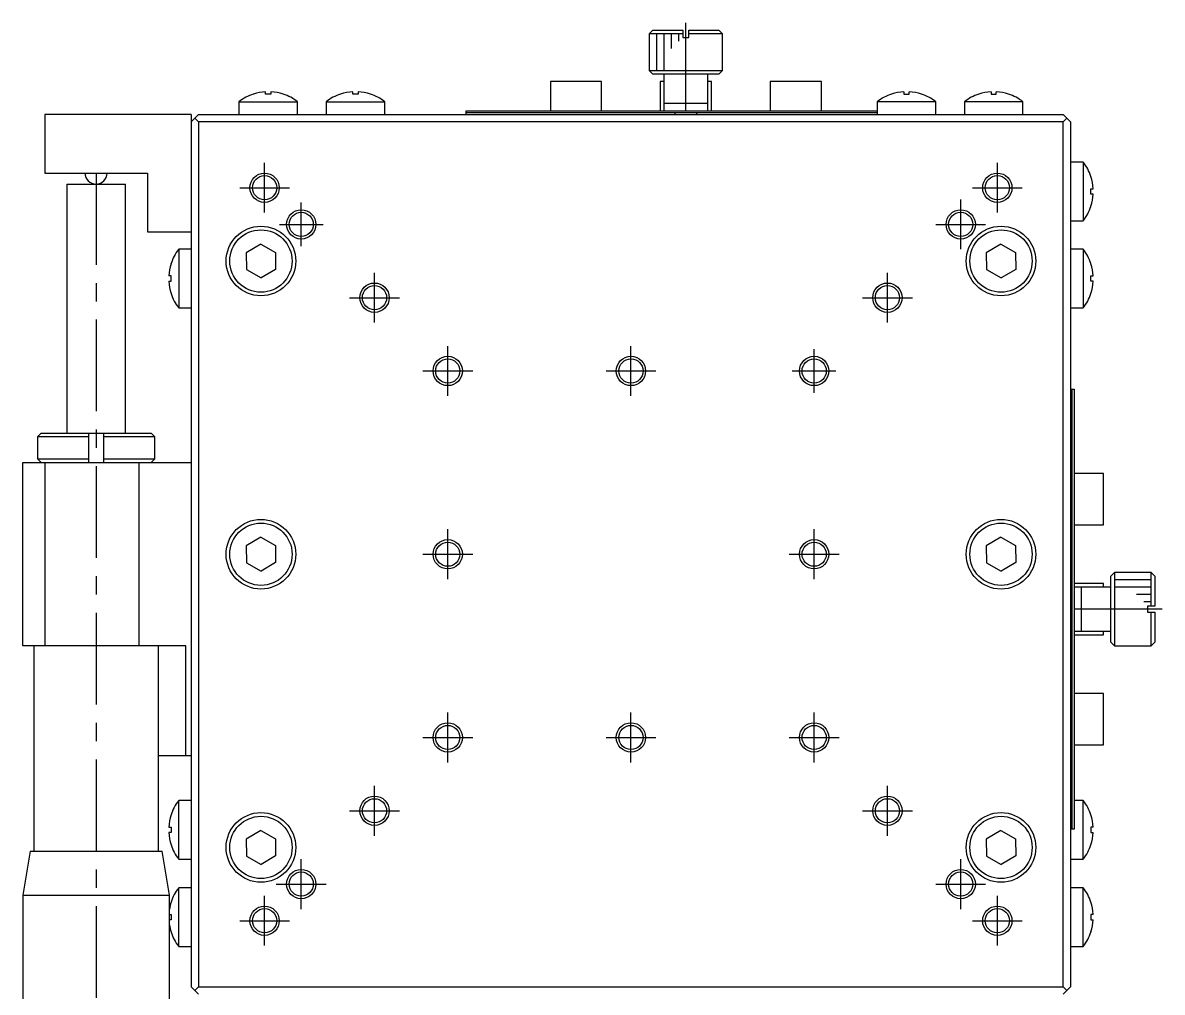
# Model space of a CAD drawing. Extents: x -367 to 375, y 8 to 432.
# Drawn here: x -167.2 to -11.7, y 204.7 to 336.9 of the extents above; entities that cross this region are included whole.
import ezdxf

# ---------------------------------------------------------------- set-up
doc = ezdxf.new("R2010")
doc.units = 0
doc.header["$LTSCALE"] = 10
doc.linetypes.add('CENTER', pattern=[2, 1.25, -0.25, 0.25, -0.25])
doc.layers.get('0').update_dxf_attribs({"linetype": 'CONTINUOUS'})
doc.layers.add('CENTER', color=1, linetype='CENTER')

msp = doc.modelspace()

# ---------------------------------------------------------------- linework, layer by layer
at = {"color": 7, "linetype": 'CONTINUOUS'}
for p, q in [((-81.183655, 335.939612), (-81.683655, 335.439612)), ((-81.183655, 335.939612), (-77.083655, 335.939612)), ((-77.083655, 335.939612), (-77.083655, 334.939612)), ((-76.283655, 335.939612), (-72.183655, 335.939612)), ((-76.283655, 334.939612), (-76.283655, 335.939612)), ((-71.683655, 335.439612), (-72.183655, 335.939612)), ((-77.083655, 335.439612), (-81.683655, 335.439612)), ((-81.683655, 335.439612), (-81.683655, 330.439612)), ((-77.083655, 334.939612), (-76.283655, 334.939612)), ((-71.683655, 335.439612), (-76.283655, 335.439612)), ((-71.683655, 330.439612), (-71.683655, 335.439612)), ((-81.683655, 330.439612), (-71.683655, 330.439612)), ((-81.683655, 330.439612), (-81.183655, 329.939612)), ((-72.183655, 329.939612), (-81.183655, 329.939612)), ((-79.683655, 329.939612), (-79.683655, 324.939612)), ((-73.683655, 324.939612), (-73.683655, 329.939612)), ((-72.183655, 329.939612), (-71.683655, 330.439612)), ((-95.183655, 328.939612), (-95.183655, 324.939612)), ((-88.183655, 328.939612), (-95.183655, 328.939612)), ((-88.183655, 324.939612), (-88.183655, 328.939612)), ((-80.183655, 328.939612), (-80.183655, 324.939612)), ((-79.683655, 328.939612), (-80.183655, 328.939612)), ((-73.183655, 328.939612), (-73.683655, 328.939612)), ((-73.183655, 324.939612), (-73.183655, 328.939612)), ((-65.183655, 328.939612), (-65.183655, 324.939612)), ((-58.183655, 328.939612), (-65.183655, 328.939612)), ((-58.183655, 324.939612), (-58.183655, 328.939612)), ((-135.719085, 327.202195), (-135.723499, 327.211244)), ((-134.043655, 327.202195), (-134.043655, 327.519643)), ((-133.323655, 327.202195), (-134.043655, 327.202195)), ((-133.323655, 327.519643), (-133.323655, 327.202195)), ((-131.643811, 327.211244), (-131.648224, 327.202195)), ((-123.819085, 327.202195), (-123.823499, 327.211244)), ((-122.143655, 327.202195), (-122.143655, 327.519643)), ((-121.423655, 327.202195), (-122.143655, 327.202195)), ((-121.423655, 327.519643), (-121.423655, 327.202195)), ((-119.743811, 327.211244), (-119.748224, 327.202195)), ((-48.623499, 327.211244), (-48.619085, 327.202195)), ((-46.943655, 327.519643), (-46.943655, 327.202195)), ((-46.943655, 327.202195), (-46.223655, 327.202195)), ((-46.223655, 327.202195), (-46.223655, 327.519643)), ((-44.548224, 327.202195), (-44.543811, 327.211244)), ((-36.723499, 327.211244), (-36.719085, 327.202195)), ((-35.043655, 327.519643), (-35.043655, 327.202195)), ((-35.043655, 327.202195), (-34.323655, 327.202195)), ((-34.323655, 327.202195), (-34.323655, 327.519643)), ((-32.648224, 327.202195), (-32.643811, 327.211244)), ((-137.683655, 326.163088), (-129.683655, 326.163088)), ((-137.683655, 326.163088), (-137.683655, 324.439612)), ((-129.683655, 324.439612), (-129.683655, 326.163088)), ((-125.783655, 326.163088), (-125.783655, 324.439612)), ((-125.783655, 326.163088), (-117.783655, 326.163088)), ((-117.783655, 324.439612), (-117.783655, 326.163088)), ((-73.683655, 325.939612), (-79.683655, 325.939612)), ((-50.583655, 326.163088), (-50.583655, 324.439612)), ((-42.583655, 326.163088), (-50.583655, 326.163088)), ((-42.583655, 324.439612), (-42.583655, 326.163088)), ((-30.683655, 326.163088), (-38.683655, 326.163088)), ((-38.683655, 326.163088), (-38.683655, 324.439612)), ((-30.683655, 324.439612), (-30.683655, 326.163088)), ((-144.183655, 324.439612), (-164.183655, 324.439612)), ((-164.183655, 324.439612), (-164.183655, 316.439612)), ((-144.183655, 324.439612), (-144.183655, 205.439612)), ((-144.183655, 323.439612), (-143.183655, 324.439612)), ((-143.183655, 323.439612), (-143.683655, 323.939612)), ((-143.183655, 324.439612), (-25.183655, 324.439612)), ((-106.683655, 324.939612), (-50.583655, 324.939612)), ((-106.683655, 324.439612), (-106.683655, 324.939612)), ((-50.583655, 324.639612), (-106.683655, 324.639612)), ((-78.183655, 324.639612), (-78.183655, 324.439632)), ((-75.183655, 324.439632), (-75.183655, 324.639612)), ((-25.183655, 324.439612), (-24.183655, 323.439612)), ((-24.683655, 323.939612), (-25.183655, 323.439612)), ((-143.183655, 323.439612), (-143.183655, 205.439612)), ((-25.183655, 323.439612), (-143.183655, 323.439612)), ((-25.183655, 205.439612), (-25.183655, 323.439612)), ((-24.183655, 323.439612), (-24.183655, 205.439612)), ((-22.460179, 317.939612), (-24.183655, 317.939612)), ((-22.460179, 317.939612), (-22.460179, 309.939612)), ((-164.183655, 316.439612), (-150.183655, 316.439612)), ((-150.183655, 316.439612), (-150.183655, 308.439612)), ((-21.421072, 315.975043), (-21.412023, 315.979456)), ((-161.183655, 314.939612), (-161.183655, 280.939612)), ((-161.183655, 314.939612), (-153.183655, 314.939612)), ((-153.183655, 280.939612), (-153.183655, 314.939612)), ((-21.421072, 314.299612), (-21.103624, 314.299612)), ((-21.421072, 313.579612), (-21.421072, 314.299612)), ((-21.103624, 313.579612), (-21.421072, 313.579612)), ((-21.412023, 311.899768), (-21.421072, 311.904182)), ((-24.183655, 309.939612), (-22.460179, 309.939612)), ((-150.183655, 308.439612), (-144.183655, 308.439612)), ((-134.70457, 306.748919), (-136.69403, 305.576152)), ((-134.70457, 306.748919), (-132.694194, 305.612379)), ((-33.70457, 306.748919), (-35.69403, 305.576152)), ((-33.70457, 306.748919), (-31.694194, 305.612379)), ((-144.183655, 306.039612), (-145.90713, 306.039612)), ((-145.90713, 306.039612), (-145.90713, 298.039612)), ((-136.69403, 305.576152), (-136.673115, 303.266846)), ((-132.694194, 305.612379), (-132.673279, 303.303072)), ((-35.69403, 305.576152), (-35.673115, 303.266846)), ((-31.694194, 305.612379), (-31.673279, 303.303072)), ((-22.460179, 306.039612), (-24.183655, 306.039612)), ((-22.460179, 306.039612), (-22.460179, 298.039612)), ((-146.946237, 304.075043), (-146.955286, 304.079456)), ((-136.673115, 303.266846), (-134.662739, 302.130306)), ((-132.673279, 303.303072), (-134.662739, 302.130306)), ((-35.673115, 303.266846), (-33.662739, 302.130306)), ((-31.673279, 303.303072), (-33.662739, 302.130306)), ((-21.421072, 304.075043), (-21.412023, 304.079456)), ((-146.946237, 302.399612), (-147.263686, 302.399612)), ((-147.263686, 301.679612), (-146.946237, 301.679612)), ((-146.946237, 301.679612), (-146.946237, 302.399612)), ((-21.421072, 302.399612), (-21.103624, 302.399612)), ((-21.421072, 301.679612), (-21.421072, 302.399612)), ((-21.103624, 301.679612), (-21.421072, 301.679612)), ((-146.955286, 299.999768), (-146.946237, 300.004182)), ((-21.412023, 299.999768), (-21.421072, 300.004182)), ((-145.90713, 298.039612), (-144.183655, 298.039612)), ((-24.183655, 298.039612), (-22.460179, 298.039612)), ((-24.183655, 286.939612), (-23.683655, 286.939612)), ((-23.983655, 226.939612), (-23.983655, 286.939612)), ((-23.683655, 286.939612), (-23.683655, 226.939612)), ((-164.683655, 280.939612), (-165.183655, 280.439612)), ((-158.183655, 280.439612), (-165.183655, 280.439612)), ((-165.183655, 280.439612), (-165.183655, 277.439612)), ((-164.683655, 280.939612), (-149.683655, 280.939612)), ((-158.183655, 276.939612), (-158.183655, 280.939612)), ((-156.183655, 280.939612), (-156.183655, 276.939612)), ((-149.183655, 280.439612), (-156.183655, 280.439612)), ((-149.183655, 280.439612), (-149.683655, 280.939612)), ((-149.183655, 277.439612), (-149.183655, 280.439612)), ((-167.183655, 251.939612), (-167.183655, 276.939612)), ((-167.183655, 276.939612), (-144.183655, 276.939612)), ((-165.183655, 277.439612), (-158.183655, 277.439612)), ((-165.183655, 277.439612), (-164.683655, 276.939612)), ((-164.183655, 276.939612), (-164.183655, 251.939612)), ((-156.183655, 277.439612), (-149.183655, 277.439612)), ((-151.281074, 251.939612), (-151.281074, 276.939612)), ((-149.683655, 276.939612), (-149.183655, 277.439612)), ((-19.683655, 275.439612), (-23.683655, 275.439612)), ((-19.683655, 268.439612), (-19.683655, 275.439612)), ((-23.683655, 268.439612), (-19.683655, 268.439612)), ((-134.70457, 266.748919), (-136.69403, 265.576152)), ((-134.70457, 266.748919), (-132.694194, 265.612379)), ((-33.70457, 266.748919), (-35.69403, 265.576152)), ((-33.70457, 266.748919), (-31.694194, 265.612379)), ((-136.69403, 265.576152), (-136.673115, 263.266846)), ((-132.694194, 265.612379), (-132.673279, 263.303072)), ((-35.69403, 265.576152), (-35.673115, 263.266846)), ((-31.694194, 265.612379), (-31.673279, 263.303072)), ((-136.673115, 263.266846), (-134.662739, 262.130306)), ((-132.673279, 263.303072), (-134.662739, 262.130306)), ((-35.673115, 263.266846), (-33.662739, 262.130306)), ((-31.673279, 263.303072), (-33.662739, 262.130306)), ((-18.183655, 261.939612), (-18.683655, 261.439612)), ((-18.683655, 252.439612), (-18.683655, 261.439612)), ((-18.183655, 261.939612), (-18.183655, 251.939612)), ((-13.183655, 261.939612), (-18.183655, 261.939612)), ((-13.183655, 257.339612), (-13.183655, 261.939612)), ((-12.683655, 261.439612), (-13.183655, 261.939612)), ((-12.683655, 261.439612), (-12.683655, 257.339612)), ((-19.683655, 260.439612), (-23.683655, 260.439612)), ((-18.683655, 259.939612), (-23.683655, 259.939612)), ((-22.683655, 253.939612), (-22.683655, 259.939612)), ((-19.683655, 259.939612), (-19.683655, 260.439612)), ((-23.983655, 258.439612), (-24.183635, 258.439612)), ((-13.683655, 257.339612), (-13.683655, 256.539612)), ((-12.683655, 257.339612), (-13.683655, 257.339612)), ((-24.183635, 255.439612), (-23.983655, 255.439612)), ((-13.683655, 256.539612), (-12.683655, 256.539612)), ((-13.183655, 251.939612), (-13.183655, 256.539612)), ((-12.683655, 256.539612), (-12.683655, 252.439612)), ((-23.683655, 253.939612), (-18.683655, 253.939612)), ((-19.683655, 253.439612), (-19.683655, 253.939612)), ((-144.911595, 251.939612), (-167.183655, 251.939612)), ((-165.683655, 251.939612), (-165.683655, 223.939612)), ((-148.683655, 223.939612), (-148.683655, 251.939612)), ((-144.911595, 236.939612), (-144.911595, 251.939612)), ((-23.683655, 253.439612), (-19.683655, 253.439612)), ((-18.683655, 252.439612), (-18.183655, 251.939612)), ((-18.183655, 251.939612), (-13.183655, 251.939612)), ((-13.183655, 251.939612), (-12.683655, 252.439612)), ((-19.683655, 245.439612), (-23.683655, 245.439612)), ((-19.683655, 238.439612), (-19.683655, 245.439612)), ((-23.683655, 238.439612), (-19.683655, 238.439612)), ((-144.183655, 236.939612), (-148.683655, 236.939612)), ((-144.183655, 230.839612), (-145.90713, 230.839612)), ((-145.90713, 222.839612), (-145.90713, 230.839612)), ((-22.460179, 230.839612), (-23.683655, 230.839612)), ((-22.460179, 222.839612), (-22.460179, 230.839612)), ((-146.955286, 228.879456), (-146.946237, 228.875043)), ((-21.412023, 228.879456), (-21.421072, 228.875043)), ((-147.263686, 227.199612), (-146.946237, 227.199612)), ((-146.946237, 227.199612), (-146.946237, 226.479612)), ((-21.103624, 227.199612), (-21.421072, 227.199612)), ((-21.421072, 227.199612), (-21.421072, 226.479612)), ((-146.946237, 226.479612), (-147.263686, 226.479612)), ((-134.70457, 226.748919), (-136.69403, 225.576152)), ((-136.69403, 225.576152), (-136.673115, 223.266846)), ((-134.70457, 226.748919), (-132.694194, 225.612379)), ((-132.694194, 225.612379), (-132.673279, 223.303072)), ((-33.70457, 226.748919), (-35.69403, 225.576152)), ((-35.69403, 225.576152), (-35.673115, 223.266846)), ((-33.70457, 226.748919), (-31.694194, 225.612379)), ((-31.694194, 225.612379), (-31.673279, 223.303072)), ((-23.683655, 226.939612), (-24.183655, 226.939612)), ((-21.421072, 226.479612), (-21.103624, 226.479612)), ((-166.183655, 223.939612), (-167.183655, 217.939612)), ((-166.183655, 223.939612), (-148.183655, 223.939612)), ((-147.183655, 217.939612), (-148.183655, 223.939612)), ((-146.946237, 224.804182), (-146.955286, 224.799768)), ((-21.421072, 224.804182), (-21.412023, 224.799768)), ((-145.90713, 222.839612), (-144.183655, 222.839612)), ((-136.673115, 223.266846), (-134.662739, 222.130306)), ((-132.673279, 223.303072), (-134.662739, 222.130306)), ((-35.673115, 223.266846), (-33.662739, 222.130306)), ((-31.673279, 223.303072), (-33.662739, 222.130306)), ((-24.183655, 222.839612), (-22.460179, 222.839612)), ((-167.183655, 217.939612), (-147.183655, 217.939612)), ((-167.183655, 217.939612), (-167.183655, 183.939612)), ((-147.183655, 183.939612), (-147.183655, 217.939612)), ((-145.90713, 210.939612), (-145.90713, 218.939612)), ((-144.183655, 218.939612), (-145.90713, 218.939612)), ((-22.460179, 218.939612), (-24.183655, 218.939612)), ((-22.460179, 210.939612), (-22.460179, 218.939612)), ((-146.955286, 216.979456), (-146.946237, 216.975043)), ((-21.412023, 216.979456), (-21.421072, 216.975043)), ((-147.183655, 215.299612), (-146.946237, 215.299612)), ((-146.946237, 215.299612), (-146.946237, 214.579612)), ((-21.103624, 215.299612), (-21.421072, 215.299612)), ((-21.421072, 215.299612), (-21.421072, 214.579612)), ((-146.946237, 214.579612), (-147.183655, 214.579612)), ((-21.421072, 214.579612), (-21.103624, 214.579612)), ((-146.946237, 212.904182), (-146.955286, 212.899768)), ((-21.421072, 212.904182), (-21.412023, 212.899768)), ((-145.90713, 210.939612), (-144.183655, 210.939612)), ((-24.183655, 210.939612), (-22.460179, 210.939612)), ((-143.183655, 204.439612), (-144.183655, 205.439612)), ((-143.183655, 205.439612), (-143.683655, 204.939612)), ((-143.183655, 205.439612), (-25.183655, 205.439612)), ((-24.683655, 204.939612), (-25.183655, 205.439612)), ((-24.183655, 205.439612), (-25.183655, 204.439612))]:
    msp.add_line(p, q, dxfattribs=at)
at = {"color": 3, "linetype": 'CONTINUOUS'}
for p, q in [((-80.683655, 335.439612), (-80.683655, 330.439612)), ((-79.683655, 335.439612), (-79.683655, 330.439612)), ((-78.683655, 335.439612), (-78.683655, 333.439612)), ((-77.683655, 335.439612), (-77.683655, 334.439612)), ((-13.183655, 260.939612), (-18.183655, 260.939612)), ((-13.183655, 259.939612), (-18.183655, 259.939612)), ((-13.183655, 258.939612), (-15.183655, 258.939612)), ((-13.183655, 257.939612), (-14.183655, 257.939612))]:
    msp.add_line(p, q, dxfattribs=at)
for centre in [(-134.183655, 314.439612), (-34.183655, 314.439612), (-129.183655, 309.439612), (-39.183655, 309.439612), (-119.183655, 299.439612), (-49.183655, 299.439612), (-109.183655, 289.439612), (-84.183655, 289.439612), (-59.183655, 289.439612), (-109.183655, 264.439612), (-59.183655, 264.439612), (-109.183655, 239.439612), (-84.183655, 239.439612), (-59.183655, 239.439612), (-119.183655, 229.439612), (-49.183655, 229.439612), (-129.183655, 219.439612), (-39.183655, 219.439612), (-134.183655, 214.439612), (-34.183655, 214.439612)]:
    msp.add_circle(centre, 2, dxfattribs=at)
at = {"color": 7, "linetype": 'CONTINUOUS'}
for centre, radius in [((-134.183655, 314.439612), 1.65), ((-34.183655, 314.439612), 1.65), ((-129.183655, 309.439612), 1.65), ((-39.183655, 309.439612), 1.65), ((-134.683655, 304.439612), 4.75), ((-134.683655, 304.439612), 4.25), ((-33.683655, 304.439612), 4.75), ((-33.683655, 304.439612), 4.25), ((-119.183655, 299.439612), 1.65), ((-49.183655, 299.439612), 1.65), ((-109.183655, 289.439612), 1.65), ((-84.183655, 289.439612), 1.65), ((-59.183655, 289.439612), 1.65), ((-134.683655, 264.439612), 4.75), ((-33.683655, 264.439612), 4.75), ((-134.683655, 264.439612), 4.25), ((-33.683655, 264.439612), 4.25), ((-109.183655, 264.439612), 1.65), ((-59.183655, 264.439612), 1.65), ((-109.183655, 239.439612), 1.65), ((-84.183655, 239.439612), 1.65), ((-59.183655, 239.439612), 1.65), ((-119.183655, 229.439612), 1.65), ((-49.183655, 229.439612), 1.65), ((-134.683655, 224.439612), 4.75), ((-134.683655, 224.439612), 4.25), ((-33.683655, 224.439612), 4.75), ((-33.683655, 224.439612), 4.25), ((-129.183655, 219.439612), 1.65), ((-39.183655, 219.439612), 1.65), ((-134.183655, 214.439612), 1.65), ((-34.183655, 214.439612), 1.65)]:
    msp.add_circle(centre, radius, dxfattribs=at)
for centre, radius, start, end in [((-133.683655, 321.039612), 6.5, 108.289723, 127.979872), ((-133.683655, 321.039612), 6.490023, 93.179815, 108.277798), ((-133.683655, 321.039612), 6.490023, 71.722202, 86.820185), ((-133.683655, 321.039612), 6.5, 52.020128, 71.710277), ((-121.783655, 321.039612), 6.5, 108.289723, 127.979872), ((-121.783655, 321.039612), 6.490023, 93.179815, 108.277798), ((-121.783655, 321.039612), 6.490023, 71.722202, 86.820185), ((-121.783655, 321.039612), 6.5, 52.020128, 71.710277), ((-46.583655, 321.039612), 6.5, 108.289723, 127.979872), ((-46.583655, 321.039612), 6.490023, 93.179815, 108.277798), ((-46.583655, 321.039612), 6.490023, 71.722202, 86.820185), ((-46.583655, 321.039612), 6.5, 52.020128, 71.710277), ((-34.683655, 321.039612), 6.5, 108.289723, 127.979872), ((-34.683655, 321.039612), 6.490023, 93.179815, 108.277798), ((-34.683655, 321.039612), 6.490023, 71.722202, 86.820185), ((-34.683655, 321.039612), 6.5, 52.020128, 71.710277), ((-27.583655, 313.939612), 6.5, 18.289723, 37.979872), ((-157.183655, 316.439612), 1.5, 180, 0), ((-27.583655, 313.939612), 6.490023, 3.179815, 18.277798), ((-27.583655, 313.939612), 6.490023, 341.722202, 356.820185), ((-27.583655, 313.939612), 6.5, 322.020128, 341.710277), ((-140.783655, 302.039612), 6.5, 142.020128, 161.710277), ((-27.583655, 302.039612), 6.5, 18.289723, 37.979872), ((-140.783655, 302.039612), 6.490023, 161.722202, 176.820185), ((-27.583655, 302.039612), 6.490023, 3.179815, 18.277798), ((-140.783655, 302.039612), 6.490023, 183.179815, 198.277798), ((-27.583655, 302.039612), 6.490023, 341.722202, 356.820185), ((-140.783655, 302.039612), 6.5, 198.289723, 217.979872), ((-27.583655, 302.039612), 6.5, 322.020128, 341.710277), ((-140.783655, 226.839612), 6.5, 142.020128, 161.710277), ((-27.583655, 226.839612), 6.5, 18.289723, 37.979872), ((-140.783655, 226.839612), 6.490023, 161.722202, 176.820185), ((-27.583655, 226.839612), 6.490023, 3.179815, 18.277798), ((-140.783655, 226.839612), 6.490023, 183.179815, 198.277798), ((-27.583655, 226.839612), 6.490023, 341.722202, 356.820185), ((-140.783655, 226.839612), 6.5, 198.289723, 217.979872), ((-27.583655, 226.839612), 6.5, 322.020128, 341.710277), ((-140.783655, 214.939612), 6.5, 142.020128, 161.710277), ((-27.583655, 214.939612), 6.5, 18.289723, 37.979872), ((-140.783655, 214.939612), 6.490023, 161.722202, 170.445789), ((-27.583655, 214.939612), 6.490023, 3.179815, 18.277798), ((-140.783655, 214.939612), 6.490023, 189.554211, 198.277798), ((-27.583655, 214.939612), 6.490023, 341.722202, 356.820185), ((-140.783655, 214.939612), 6.5, 198.289723, 217.979872), ((-27.583655, 214.939612), 6.5, 322.020128, 341.710277)]:
    msp.add_arc(centre, radius, start, end, dxfattribs=at)
at = {"layer": 'CENTER', "color": 1, "linetype": 'CENTER'}
for p, q in [((-76.683655, 324.939612), (-76.683655, 336.939612)), ((-134.183655, 311.039612), (-134.183655, 317.839612)), ((-34.183655, 311.039612), (-34.183655, 317.839612)), ((-157.183655, 316.439612), (-157.183655, 131.439612)), ((-137.583655, 314.439612), (-130.783655, 314.439612)), ((-37.583655, 314.439612), (-30.783655, 314.439612)), ((-39.183655, 306.039612), (-39.183655, 312.839612)), ((-129.183655, 306.459612), (-129.183655, 312.419612)), ((-132.163655, 309.439612), (-126.203655, 309.439612)), ((-42.583655, 309.439612), (-35.783655, 309.439612)), ((-119.183655, 296.039612), (-119.183655, 302.839612)), ((-49.183655, 296.039612), (-49.183655, 302.839612)), ((-122.583655, 299.439612), (-115.783655, 299.439612)), ((-52.583655, 299.439612), (-45.783655, 299.439612)), ((-109.183655, 286.039612), (-109.183655, 292.839612)), ((-84.183655, 286.039612), (-84.183655, 292.839612)), ((-59.183655, 286.459612), (-59.183655, 292.419612)), ((-112.583655, 289.439612), (-105.783655, 289.439612)), ((-87.583655, 289.439612), (-80.783655, 289.439612)), ((-62.163655, 289.439612), (-56.203655, 289.439612)), ((-109.183655, 261.039612), (-109.183655, 267.839612)), ((-59.183655, 261.039612), (-59.183655, 267.839612)), ((-112.583655, 264.439612), (-105.783655, 264.439612)), ((-62.583655, 264.439612), (-55.783655, 264.439612)), ((-11.683655, 256.939612), (-23.683655, 256.939612)), ((-109.183655, 236.039612), (-109.183655, 242.839612)), ((-84.183655, 236.039612), (-84.183655, 242.839612)), ((-59.183655, 236.039612), (-59.183655, 242.839612)), ((-112.583655, 239.439612), (-105.783655, 239.439612)), ((-87.583655, 239.439612), (-80.783655, 239.439612)), ((-62.583655, 239.439612), (-55.783655, 239.439612)), ((-119.183655, 226.039612), (-119.183655, 232.839612)), ((-49.183655, 226.039612), (-49.183655, 232.839612)), ((-122.583655, 229.439612), (-115.783655, 229.439612)), ((-52.583655, 229.439612), (-45.783655, 229.439612)), ((-129.183655, 216.039612), (-129.183655, 222.839612)), ((-39.183655, 216.039612), (-39.183655, 222.839612)), ((-132.583655, 219.439612), (-125.783655, 219.439612)), ((-42.583655, 219.439612), (-35.783655, 219.439612)), ((-134.183655, 211.039612), (-134.183655, 217.839612)), ((-34.183655, 211.039612), (-34.183655, 217.839612)), ((-137.583655, 214.439612), (-130.783655, 214.439612)), ((-37.583655, 214.439612), (-30.783655, 214.439612))]:
    msp.add_line(p, q, dxfattribs=at)

doc.saveas('drawing.dxf')
